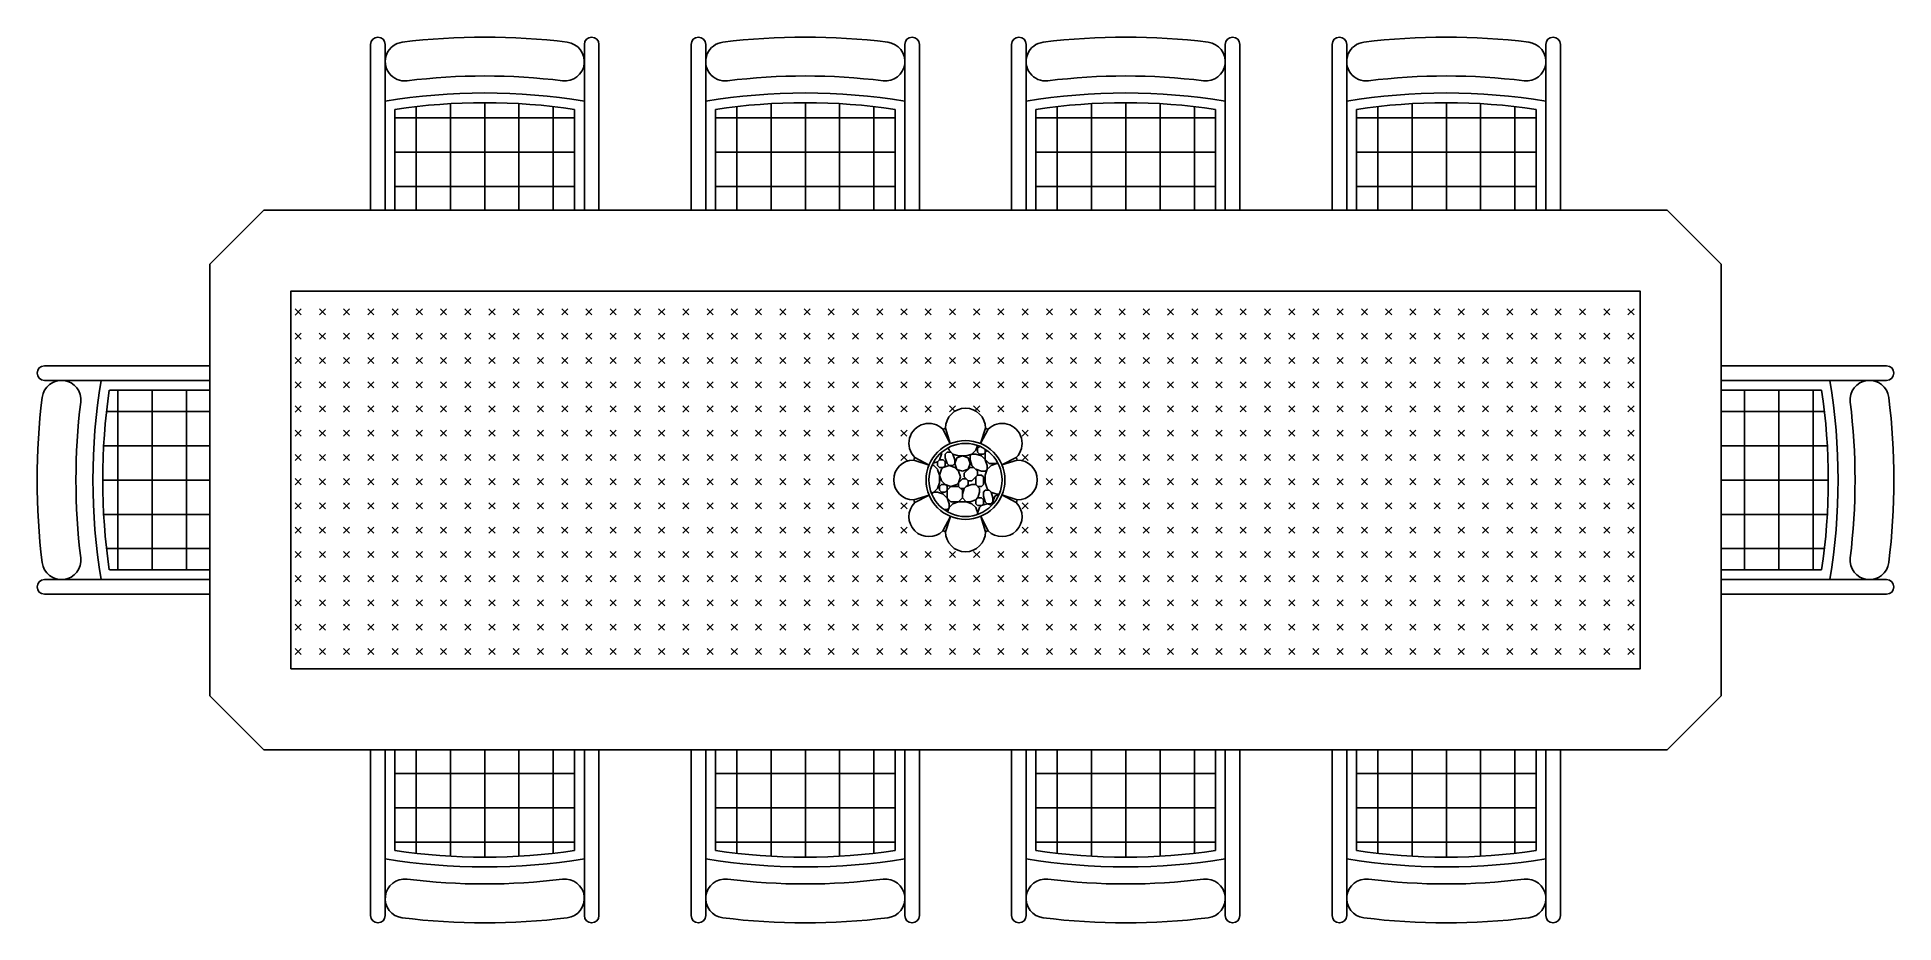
# Model space of a CAD drawing. Header units: millimetres. Extents: x -958.71 to -955.27, y 2602.85 to 2604.49.
import ezdxf

# ---------------------------------------------------------------- set-up
doc = ezdxf.new("R2010")
doc.units = ezdxf.units.MM
doc.header["$LTSCALE"] = 10
doc.layers.add('Móveis_mesas', color=2, linetype='Continuous')

msp = doc.modelspace()

# ---------------------------------------------------------------- hatches: boundary and pattern name
at = {"layer": 'Móveis_mesas'}
h = msp.add_hatch(dxfattribs=at)
h.set_pattern_fill('ANSI37', color=1, scale=0.02, angle=45, style=0)
h.set_pattern_definition([(90, (133.363396, -1.320385), (-0.0635, 7e-18), []), (180, (133.363396, -1.320385), (-7e-18, -0.0635), [])])
h.paths.add_polyline_path([(-957.7174, 2604.3544, 0.074073), (-958.0504, 2604.3544), (-958.0504, 2604.1681), (-957.7174, 2604.1681)])
h = msp.add_hatch(dxfattribs=at)
h.set_pattern_fill('ANSI37', color=1, scale=0.02, angle=45, style=0)
h.set_pattern_definition([(90, (-2048.53743, -1.320385), (0.0635, 7e-18), []), (7e-15, (-2048.53743, -1.320385), (7e-18, -0.0635), [])])
h.paths.add_polyline_path([(-957.4566, 2604.3544, -0.074073), (-957.1236, 2604.3544), (-957.1236, 2604.1681), (-957.4566, 2604.1681)])
h = msp.add_hatch(dxfattribs=at)
h.set_pattern_fill('ANSI37', color=1, scale=0.02, angle=45, style=0)
h.set_pattern_definition([(90, (-2047.94359, -1.320385), (0.0635, 7e-18), []), (7e-15, (-2047.94359, -1.320385), (7e-18, -0.0635), [])])
h.paths.add_polyline_path([(-956.8628, 2604.3544, -0.074073), (-956.5298, 2604.3544), (-956.5298, 2604.1681), (-956.8628, 2604.1681)])
h = msp.add_hatch(dxfattribs=at)
h.set_pattern_fill('ANSI37', color=1, scale=0.02, angle=45, style=0)
h.set_pattern_definition([(90, (-2047.349744, -1.320385), (0.0635, 7e-18), []), (7e-15, (-2047.349744, -1.320385), (7e-18, -0.0635), [])])
h.paths.add_polyline_path([(-956.2689, 2604.3544, -0.074073), (-955.9359, 2604.3544), (-955.9359, 2604.1681), (-956.2689, 2604.1681)])
h = msp.add_hatch(dxfattribs=at)
h.set_pattern_fill('CROSS,_O', color=1, scale=0.005, angle=45)
h.set_pattern_definition([(45, (120.652634, 37.640933), (3e-18, 0.0449012806), [0.015875, -0.047625]), (135, (120.66386, 37.640933), (-0.0449012806, 3e-18), [0.015875, -0.047625])])
h.paths.add_polyline_path([(-955.7432, 2603.3181), (-955.7432, 2604.0181), (-958.2432, 2604.0181), (-958.2432, 2603.3181)])
h.paths.add_polyline_path([(-957.0892, 2603.7051, -0.01247), (-957.0872, 2603.7098, -1), (-957.0349, 2603.7621, -0.01247), (-957.0302, 2603.7641, -1), (-956.9562, 2603.7641, -0.01247), (-956.9514, 2603.7621, -1), (-956.8991, 2603.7098, -0.01247), (-956.8972, 2603.7051, -1), (-956.8972, 2603.6311, -0.01247), (-956.8991, 2603.6263, -1), (-956.9514, 2603.574, -0.01247), (-956.9562, 2603.5721, -1), (-957.0302, 2603.5721, -0.01247), (-957.0349, 2603.574, -1), (-957.0872, 2603.6263, -0.01247), (-957.0892, 2603.6311, -1)], flags=16)
h.paths.add_polyline_path([(-956.9202, 2603.6681, -1), (-957.0662, 2603.6681, -1)], flags=0)
h.paths.add_polyline_path([(-956.9255, 2603.6681, -1), (-957.0609, 2603.6681, -1)], flags=0)
h = msp.add_hatch(dxfattribs=at)
h.set_pattern_fill('ANSI37', color=1, scale=0.02, angle=135, style=0)
h.set_pattern_definition([(180, (1647.09528, 3694.915405), (-1e-17, -0.0635), []), (270, (1647.09528, 3694.915405), (0.0635, -1e-17), [])])
h.paths.add_polyline_path([(-958.5795, 2603.8346, 0.074073), (-958.5795, 2603.5016), (-958.3932, 2603.5016), (-958.3932, 2603.8346)])
h = msp.add_hatch(dxfattribs=at)
h.set_pattern_fill('ANSI37', color=1, scale=0.02, angle=135, style=0)
h.set_pattern_definition([(7e-15, (-3561.08163, 3694.915405), (1e-17, -0.0635), []), (270, (-3561.08163, 3694.915405), (-0.0635, -1e-17), [])])
h.paths.add_polyline_path([(-955.4068, 2603.8346, -0.074073), (-955.4068, 2603.5016), (-955.5932, 2603.5016), (-955.5932, 2603.8346)])
h = msp.add_hatch(dxfattribs=at)
h.set_pattern_fill('PEDRA6,_O', color=1, scale=0.1, angle=45, pattern_type=2)
h.set_pattern_definition([(45, (134.30366, -1.42089), (-0.070710678, 0.070710678), [0.005, -0.015, 0.005, -0.075]), (45, (134.31427, -1.39614), (-0.070710678, 0.070710678), [0.005, -0.095]), (45, (134.27184, -1.42442), (-0.070710678, 0.070710678), [0.01, -0.09]), (45, (134.25063, -1.43857), (-0.070710678, 0.070710678), [0.015, -0.085]), (45, (134.28245, -1.39967), (-0.070710678, 0.070710678), [0.01, -0.01, 0.015, -0.065]), (45, (134.2683, -1.3926), (-0.070710678, 0.070710678), [0.015, -0.085]), (45, (134.24709, -1.40675), (-0.070710678, 0.070710678), [0.015, -0.035, 0.015, -0.035]), (45, (134.22234, -1.41028), (-0.070710678, 0.070710678), [0.015, -0.005, 0.005, -0.075]), (45, (134.26123, -1.35725), (-0.070710678, 0.070710678), [0.005, -0.095]), (45, (134.24002, -1.36432), (-0.070710678, 0.070710678), [0.01, -0.09]), (135, (134.19052, -1.40675), (-0.070710678, -0.070710678), [0.01, -0.09]), (135, (134.24709, -1.44917), (-0.070710678, -0.070710678), [0.005, -0.01, 0.015, -0.07]), (135, (134.2577, -1.42442), (-0.070710678, -0.070710678), [0.02, -0.005, 0.005, -0.07]), (135, (134.25063, -1.39614), (-0.070710678, -0.070710678), [0.015, -0.085]), (135, (134.28598, -1.42442), (-0.070710678, -0.070710678), [0.01, -0.09]), (135, (134.23295, -1.36432), (-0.070710678, -0.070710678), [0.01, -0.09]), (135, (134.27891, -1.40321), (-0.070710678, -0.070710678), [0.01, -0.05, 0.005, -0.035]), (135, (134.25416, -1.35725), (-0.070710678, -0.070710678), [0.005, -0.005, 0.005, -0.085]), (135, (134.28952, -1.38553), (-0.070710678, -0.070710678), [0.01, -0.015, 0.01, -0.065]), (135, (134.31073, -1.39967), (-0.070710678, -0.070710678), [0.01, -0.09]), (90, (134.250626, -1.45978), (-0.0707106781, 0.0707106781), [0.0141421, -0.02828427, 0.0212132, -0.0777817862]), (90, (134.24709, -1.463314), (-0.0707106781, 0.0707106781), [0.0141421356, -0.1272792206]), (90, (134.27891, -1.41735), (-0.0707106781, 0.0707106781), [0.0141421356, -0.1272792206]), (90, (134.236484, -1.38907), (-0.0707106781, 0.0707106781), [0.0141421356, -0.1272792206]), (90, (134.30366, -1.3926), (-0.0707106781, 0.0707106781), [0.0141421356, -0.1272792206]), (90, (134.236484, -1.44564), (-0.0707106781, 0.0707106781), [0.0070710678, -0.1343502884]), (90, (134.22234, -1.41735), (-0.0707106781, 0.0707106781), [0.0070710678, -0.1343502884]), (90, (134.25416, -1.43503), (-0.0707106781, 0.0707106781), [0.0070710678, -0.1343502884]), (90, (134.236484, -1.40321), (-0.0707106781, 0.0707106781), [0.0070710678, -0.1343502884]), (90, (134.27184, -1.39614), (-0.0707106781, 0.0707106781), [0.0070710678, -0.1343502884]), (90, (134.23295, -1.35725), (-0.0707106781, 0.0707106781), [0.0070710678, -0.1343502884]), (90, (134.24709, -1.35725), (-0.0707106781, 0.0707106781), [0.0070710678, -0.1343502884]), (90, (134.28952, -1.3926), (-0.0707106781, 0.0707106781), [0.0070710678, -0.1343502884]), (90, (134.31073, -1.406746), (-0.0707106781, 0.0707106781), [0.0070710678, -0.1343502884]), (90, (134.282446, -1.37846), (-0.0707106781, 0.0707106781), [0.0070710678, -0.1343502884]), (90, (134.24709, -1.343106), (-0.0707106781, 0.0707106781), [0.0070710678, -0.1343502884]), (90, (134.26477, -1.35371), (-0.0707106781, 0.0707106781), [0.0070710678, -0.1343502884]), (180, (134.243555, -1.360784), (-0.0707106781, -0.0707106781), [0.0070710678, -0.1343502884]), (180, (134.243555, -1.34664), (-0.0707106781, -0.0707106781), [0.0070710678, -0.1343502884]), (180, (134.26123, -1.35725), (-0.0707106781, -0.0707106781), [0.0070710678, -0.1343502884]), (180, (134.2577, -1.3325), (-0.0707106781, -0.0707106781), [0.0070710678, -0.1343502884]), (180, (134.24709, -1.3926), (-0.0707106781, -0.0707106781), [0.0070710678, -0.1343502884]), (180, (134.24709, -1.406746), (-0.0707106781, -0.0707106781), [0.0070710678, -0.1343502884]), (180, (134.243555, -1.44564), (-0.0707106781, -0.0707106781), [0.0070710678, -0.1343502884]), (180, (134.250626, -1.438565), (-0.0707106781, -0.0707106781), [0.0070710678, -0.1343502884]), (180, (134.23295, -1.406746), (-0.0707106781, -0.0707106781), [0.0070710678, -0.1343502884]), (180, (134.22941, -1.431494), (-0.0707106781, -0.0707106781), [0.0070710678, -0.1343502884]), (180, (134.282446, -1.399675), (-0.0707106781, -0.0707106781), [0.0070710678, -0.1343502884]), (180, (134.28598, -1.382), (-0.0707106781, -0.0707106781), [0.0070710678, -0.1343502884]), (180, (134.30366, -1.3926), (-0.0707106781, -0.0707106781), [0.0070710678, -0.1343502884]), (180, (134.29659, -1.38553), (-0.0707106781, -0.0707106781), [0.0070710678, -0.1343502884]), (180, (134.314265, -1.39614), (-0.0707106781, -0.0707106781), [0.0070710678, -0.1343502884]), (180, (134.21527, -1.41028), (-0.0707106781, -0.0707106781), [0.0141421356, -0.1272792206]), (180, (134.27184, -1.39614), (-0.0707106781, -0.0707106781), [0.0141421356, -0.1272792206]), (180, (134.29305, -1.42442), (-0.0707106781, -0.0707106781), [0.035355339, -0.1060660172]), (71.5650512, (134.218806, -1.43503), (0.0707106781, 0.07071067815), [0.01118, -0.2124267978]), (71.5650512, (134.250626, -1.445636), (0.0707106781, 0.07071067815), [0.01118, -0.2124267978]), (71.5650512, (134.23295, -1.399675), (0.0707106781, 0.07071067815), [0.01118, -0.2124267978]), (71.5650512, (134.307194, -1.41735), (0.0707106781, 0.07071067815), [0.01118, -0.2124267978]), (71.5650512, (134.27891, -1.41028), (0.0707106781, 0.07071067815), [0.01118, -0.2124267978]), (71.5650512, (134.27184, -1.38907), (0.0707106781, 0.07071067815), [0.01118, -0.2124267978]), (71.5650512, (134.236484, -1.374926), (0.0707106781, 0.07071067815), [0.01118, -0.2124267978]), (71.5650512, (134.26477, -1.353713), (0.0707106781, 0.07071067815), [0.01118, -0.2124267978]), (108.4349488, (134.225877, -1.42796), (-0.0707106781, 0.07071067815), [0.01118, -0.2124267978]), (108.4349488, (134.22234, -1.424423), (-0.0707106781, 0.07071067815), [0.01118, -0.2124267978]), (108.4349488, (134.24002, -1.385532), (-0.0707106781, 0.07071067815), [0.02236, -0.2012467977]), (108.4349488, (134.268303, -1.36432), (-0.0707106781, 0.07071067815), [0.01118, -0.2124267978]), (108.4349488, (134.275374, -1.37846), (-0.0707106781, 0.07071067815), [0.01118, -0.2124267978]), (108.4349488, (134.25416, -1.42796), (-0.0707106781, 0.07071067815), [0.01118, -0.2124267978]), (108.4349488, (134.250626, -1.353713), (-0.0707106781, 0.07071067815), [0.01118, -0.2124267978]), (108.4349488, (134.26477, -1.34664), (-0.0707106781, 0.07071067815), [0.01118, -0.2124267978]), (161.5650512, (134.20113, -1.41028), (-0.07071067815, 0.0707106781), [0.01118, -0.2124267978]), (161.5650512, (134.296588, -1.42796), (-0.07071067815, 0.0707106781), [0.01118, -0.2124267978]), (161.5650512, (134.218806, -1.413817), (-0.07071067815, 0.0707106781), [0.01118, -0.2124267978]), (161.5650512, (134.27891, -1.367855), (-0.07071067815, 0.0707106781), [0.01118, -0.2124267978]), (161.5650512, (134.257697, -1.39614), (-0.07071067815, 0.0707106781), [0.01118, -0.2124267978]), (161.5650512, (134.26477, -1.360784), (-0.07071067815, 0.0707106781), [0.01118, -0.2124267978]), (161.5650512, (134.243555, -1.41028), (-0.07071067815, 0.0707106781), [0.01118, -0.2124267978]), (161.5650512, (134.243555, -1.438565), (-0.07071067815, 0.0707106781), [0.01118, -0.2124267978]), (198.4349488, (134.2082, -1.41028), (-0.07071067815, -0.0707106781), [0.01118, -0.2124267978]), (198.4349488, (134.27184, -1.424423), (-0.07071067815, -0.0707106781), [0.01118, -0.2124267978]), (198.4349488, (134.225877, -1.406746), (-0.07071067815, -0.0707106781), [0.01118, -0.2124267978]), (198.4349488, (134.296588, -1.392603), (-0.07071067815, -0.0707106781), [0.01118, -0.2124267978]), (198.4349488, (134.30366, -1.420888), (-0.07071067815, -0.0707106781), [0.01118, -0.2124267978]), (198.4349488, (134.25416, -1.35725), (-0.07071067815, -0.0707106781), [0.01118, -0.2124267978]), (198.4349488, (134.268303, -1.392603), (-0.07071067815, -0.0707106781), [0.01118, -0.2124267978]), (198.4349488, (134.2082, -1.41028), (-0.07071067815, -0.0707106781), [0.01118, -0.2124267978]), (198.4349488, (134.289517, -1.36432), (-0.07071067815, -0.0707106781), [0.01118, -0.2124267978]), (288.4349488, (134.250626, -1.45978), (0.0707106781, -0.07071067815), [0.01118, -0.2124267978])])
h.paths.add_polyline_path([(-956.9255, 2603.6681, 1), (-957.0609, 2603.6681, 1)])
h = msp.add_hatch(dxfattribs=at)
h.set_pattern_fill('ANSI37', color=1, scale=0.02, angle=45, style=0)
h.set_pattern_definition([(270, (133.363396, 5208.656525), (-0.0635, -7e-18), []), (180, (133.363396, 5208.656525), (-7e-18, 0.0635), [])])
h.paths.add_polyline_path([(-957.7174, 2602.9817, -0.074073), (-958.0504, 2602.9817), (-958.0504, 2603.1681), (-957.7174, 2603.1681)])
h = msp.add_hatch(dxfattribs=at)
h.set_pattern_fill('ANSI37', color=1, scale=0.02, angle=45, style=0)
h.set_pattern_definition([(270, (-2048.53743, 5208.656525), (0.0635, -7e-18), []), (360, (-2048.53743, 5208.656525), (7e-18, 0.0635), [])])
h.paths.add_polyline_path([(-957.4566, 2602.9817, 0.074073), (-957.1236, 2602.9817), (-957.1236, 2603.1681), (-957.4566, 2603.1681)])
h = msp.add_hatch(dxfattribs=at)
h.set_pattern_fill('ANSI37', color=1, scale=0.02, angle=45, style=0)
h.set_pattern_definition([(270, (-2047.94359, 5208.656525), (0.0635, -7e-18), []), (360, (-2047.94359, 5208.656525), (7e-18, 0.0635), [])])
h.paths.add_polyline_path([(-956.8628, 2602.9817, 0.074073), (-956.5298, 2602.9817), (-956.5298, 2603.1681), (-956.8628, 2603.1681)])
h = msp.add_hatch(dxfattribs=at)
h.set_pattern_fill('ANSI37', color=1, scale=0.02, angle=45, style=0)
h.set_pattern_definition([(270, (-2047.349744, 5208.656525), (0.0635, -7e-18), []), (360, (-2047.349744, 5208.656525), (7e-18, 0.0635), [])])
h.paths.add_polyline_path([(-956.2689, 2602.9817, 0.074073), (-955.9359, 2602.9817), (-955.9359, 2603.1681), (-956.2689, 2603.1681)])

# ---------------------------------------------------------------- linework, layer by layer
for p, q in [((-958.0954, 2604.1681), (-958.0954, 2604.4747)), ((-958.0684, 2604.1681), (-958.0684, 2604.4747)), ((-957.6994, 2604.1681), (-957.6994, 2604.4747)), ((-957.6724, 2604.1681), (-957.6724, 2604.4747)), ((-957.5016, 2604.1681), (-957.5016, 2604.4747)), ((-957.4746, 2604.1681), (-957.4746, 2604.4747)), ((-957.1056, 2604.1681), (-957.1056, 2604.4747)), ((-957.0786, 2604.1681), (-957.0786, 2604.4747)), ((-956.9078, 2604.1681), (-956.9078, 2604.4747)), ((-956.8808, 2604.1681), (-956.8808, 2604.4747)), ((-956.5118, 2604.1681), (-956.5118, 2604.4747)), ((-956.4848, 2604.1681), (-956.4848, 2604.4747)), ((-956.3139, 2604.1681), (-956.3139, 2604.4747)), ((-956.2869, 2604.1681), (-956.2869, 2604.4747)), ((-955.9179, 2604.1681), (-955.9179, 2604.4747)), ((-955.8909, 2604.1681), (-955.8909, 2604.4747)), ((-958.0504, 2604.1681), (-958.0504, 2604.3544)), ((-957.7174, 2604.1681), (-957.7174, 2604.3544)), ((-957.4566, 2604.1681), (-957.4566, 2604.3544)), ((-957.1236, 2604.1681), (-957.1236, 2604.3544)), ((-956.8628, 2604.1681), (-956.8628, 2604.3544)), ((-956.5298, 2604.1681), (-956.5298, 2604.3544)), ((-956.2689, 2604.1681), (-956.2689, 2604.3544)), ((-955.9359, 2604.1681), (-955.9359, 2604.3544)), ((-958.3932, 2603.8796), (-958.6998, 2603.8796)), ((-955.5932, 2603.8796), (-955.2865, 2603.8796)), ((-958.3932, 2603.8526), (-958.6998, 2603.8526)), ((-955.5932, 2603.8526), (-955.2865, 2603.8526)), ((-958.3932, 2603.8346), (-958.5795, 2603.8346)), ((-955.5932, 2603.8346), (-955.4068, 2603.8346)), ((-958.3932, 2603.5016), (-958.5795, 2603.5016)), ((-955.5932, 2603.5016), (-955.4068, 2603.5016)), ((-958.3932, 2603.4836), (-958.6998, 2603.4836)), ((-955.5932, 2603.4836), (-955.2865, 2603.4836)), ((-958.3932, 2603.4566), (-958.6998, 2603.4566)), ((-955.5932, 2603.4566), (-955.2865, 2603.4566)), ((-958.0954, 2603.1681), (-958.0954, 2602.8614)), ((-958.0684, 2603.1681), (-958.0684, 2602.8614)), ((-958.0504, 2603.1681), (-958.0504, 2602.9817)), ((-957.7174, 2603.1681), (-957.7174, 2602.9817)), ((-957.6994, 2603.1681), (-957.6994, 2602.8614)), ((-957.6724, 2603.1681), (-957.6724, 2602.8614)), ((-957.5016, 2603.1681), (-957.5016, 2602.8614)), ((-957.4746, 2603.1681), (-957.4746, 2602.8614)), ((-957.4566, 2603.1681), (-957.4566, 2602.9817)), ((-957.1236, 2603.1681), (-957.1236, 2602.9817)), ((-957.1056, 2603.1681), (-957.1056, 2602.8614)), ((-957.0786, 2603.1681), (-957.0786, 2602.8614)), ((-956.9078, 2603.1681), (-956.9078, 2602.8614)), ((-956.8808, 2603.1681), (-956.8808, 2602.8614)), ((-956.8628, 2603.1681), (-956.8628, 2602.9817)), ((-956.5298, 2603.1681), (-956.5298, 2602.9817)), ((-956.5118, 2603.1681), (-956.5118, 2602.8614)), ((-956.4848, 2603.1681), (-956.4848, 2602.8614)), ((-956.3139, 2603.1681), (-956.3139, 2602.8614)), ((-956.2869, 2603.1681), (-956.2869, 2602.8614)), ((-956.2689, 2603.1681), (-956.2689, 2602.9817)), ((-955.9359, 2603.1681), (-955.9359, 2602.9817)), ((-955.9179, 2603.1681), (-955.9179, 2602.8614)), ((-955.8909, 2603.1681), (-955.8909, 2602.8614))]:
    msp.add_line(p, q, dxfattribs=at)
at = {"layer": 'Móveis_mesas', "color": 1}
for p, q in [((-957.0349, 2603.7621), (-957.0214, 2603.7354)), ((-957.0214, 2603.7354), (-957.0302, 2603.7641)), ((-956.9562, 2603.7641), (-956.9655, 2603.7356)), ((-956.9655, 2603.7356), (-956.9514, 2603.7621)), ((-957.0892, 2603.7051), (-957.0607, 2603.6957)), ((-957.0607, 2603.6957), (-957.0872, 2603.7098)), ((-956.8991, 2603.7098), (-956.9259, 2603.6963)), ((-956.9259, 2603.6963), (-956.8972, 2603.7051)), ((-957.0605, 2603.6399), (-957.0892, 2603.6311)), ((-957.0872, 2603.6263), (-957.0605, 2603.6399)), ((-956.9256, 2603.6404), (-956.8991, 2603.6263)), ((-956.8972, 2603.6311), (-956.9256, 2603.6404)), ((-957.0208, 2603.6005), (-957.0349, 2603.574)), ((-957.0302, 2603.5721), (-957.0208, 2603.6005)), ((-956.965, 2603.6007), (-956.9562, 2603.5721)), ((-956.9514, 2603.574), (-956.965, 2603.6007))]:
    msp.add_line(p, q, dxfattribs=at)
at = {"layer": 'Móveis_mesas'}
msp.add_lwpolyline([(-958.2932, 2603.1681), (-955.6932, 2603.1681), (-955.5932, 2603.2681), (-955.5932, 2604.0681), (-955.6932, 2604.1681), (-958.2932, 2604.1681), (-958.3932, 2604.0681), (-958.3932, 2603.2681)], close=True, dxfattribs=at)
at = {"layer": 'Móveis_mesas', "color": 1}
msp.add_lwpolyline([(-958.2432, 2603.3181), (-955.7432, 2603.3181), (-955.7432, 2604.0181), (-958.2432, 2604.0181)], close=True, dxfattribs=at)
msp.add_lwpolyline([(-957.0349, 2603.574, 0.01247), (-957.0302, 2603.5721, 1), (-956.9562, 2603.5721, 0.01247), (-956.9514, 2603.574, 1), (-956.8991, 2603.6263, 0.01247), (-956.8972, 2603.6311, 1), (-956.8972, 2603.7051, 0.01247), (-956.8991, 2603.7098, 1), (-956.9514, 2603.7621, 0.01247), (-956.9562, 2603.7641, 1), (-957.0302, 2603.7641, 0.01247), (-957.0349, 2603.7621, 1), (-957.0872, 2603.7098, 0.01247), (-957.0892, 2603.7051, 1), (-957.0892, 2603.6311, 0.01247), (-957.0872, 2603.6263, 1)], format="xyb", close=True, dxfattribs=at)
for radius in [0.073, 0.0677]:
    msp.add_circle((-956.9932, 2603.6681), radius, dxfattribs=at)
at = {"layer": 'Móveis_mesas'}
for centre, radius, start, end in [((-958.0819, 2604.4747), 0.0135, 0, 180), ((-958.0324, 2604.4431), 0.036, 97.0171, 277.0171), ((-957.8839, 2603.2367), 1.2516, 82.9829, 97.0171), ((-957.7354, 2604.4431), 0.036, 262.9829, 82.9829), ((-957.6859, 2604.4747), 0.0135, 0, 180), ((-957.4881, 2604.4747), 0.0135, 0, 180), ((-957.4386, 2604.4431), 0.036, 97.0171, 277.0171), ((-957.2901, 2603.2367), 1.2516, 82.9829, 97.0171), ((-957.1416, 2604.4431), 0.036, 262.9829, 82.9829), ((-957.0921, 2604.4747), 0.0135, 0, 180), ((-956.8943, 2604.4747), 0.0135, 0, 180), ((-956.8448, 2604.4431), 0.036, 97.0171, 277.0171), ((-956.6963, 2603.2367), 1.2516, 82.9829, 97.0171), ((-956.5478, 2604.4431), 0.036, 262.9829, 82.9829), ((-956.4983, 2604.4747), 0.0135, 0, 180), ((-956.3004, 2604.4747), 0.0135, 0, 180), ((-956.2509, 2604.4431), 0.036, 97.0171, 277.0171), ((-956.1024, 2603.2367), 1.2516, 82.9829, 97.0171), ((-955.9539, 2604.4431), 0.036, 262.9829, 82.9829), ((-955.9044, 2604.4747), 0.0135, 0, 180), ((-957.8839, 2603.2367), 1.1796, 82.9829, 97.0171), ((-957.2901, 2603.2367), 1.1796, 82.9829, 97.0171), ((-956.6963, 2603.2367), 1.1796, 82.9829, 97.0171), ((-956.1024, 2603.2367), 1.1796, 82.9829, 97.0171), ((-957.8839, 2603.2367), 1.1481, 80.7521, 99.2479), ((-957.8839, 2603.2367), 1.1301, 81.5274, 98.4726), ((-957.2901, 2603.2367), 1.1481, 80.7521, 99.2479), ((-957.2901, 2603.2367), 1.1301, 81.5274, 98.4726), ((-956.6963, 2603.2367), 1.1481, 80.7521, 99.2479), ((-956.6963, 2603.2367), 1.1301, 81.5274, 98.4726), ((-956.1024, 2603.2367), 1.1481, 80.7521, 99.2479), ((-956.1024, 2603.2367), 1.1301, 81.5274, 98.4726), ((-958.6998, 2603.8661), 0.0135, 90, 270), ((-955.2865, 2603.8661), 0.0135, 270, 90), ((-958.6682, 2603.8166), 0.036, 352.9829, 172.9829), ((-957.4618, 2603.6681), 1.1481, 170.7521, 189.2479), ((-956.5246, 2603.6681), 1.1481, 350.7521, 9.2479), ((-955.3181, 2603.8166), 0.036, 7.0171, 187.0171), ((-957.4618, 2603.6681), 1.2516, 172.9829, 187.0171), ((-957.4618, 2603.6681), 1.1796, 172.9829, 187.0171), ((-957.4618, 2603.6681), 1.1301, 171.5274, 188.4726), ((-956.5246, 2603.6681), 1.1301, 351.5274, 8.4726), ((-956.5246, 2603.6681), 1.1796, 352.9829, 7.0171), ((-956.5246, 2603.6681), 1.2516, 352.9829, 7.0171), ((-958.6682, 2603.5196), 0.036, 187.0171, 7.0171), ((-955.3181, 2603.5196), 0.036, 172.9829, 352.9829), ((-958.6998, 2603.4701), 0.0135, 90, 270), ((-955.2865, 2603.4701), 0.0135, 270, 90), ((-957.8839, 2604.0995), 1.1481, 260.7521, 279.2479), ((-957.8839, 2604.0995), 1.1301, 261.5274, 278.4726), ((-957.2901, 2604.0995), 1.1481, 260.7521, 279.2479), ((-957.2901, 2604.0995), 1.1301, 261.5274, 278.4726), ((-956.6963, 2604.0995), 1.1481, 260.7521, 279.2479), ((-956.6963, 2604.0995), 1.1301, 261.5274, 278.4726), ((-956.1024, 2604.0995), 1.1481, 260.7521, 279.2479), ((-956.1024, 2604.0995), 1.1301, 261.5274, 278.4726), ((-958.0324, 2602.893), 0.036, 82.9829, 262.9829), ((-957.8839, 2604.0995), 1.1796, 262.9829, 277.0171), ((-957.7354, 2602.893), 0.036, 277.0171, 97.0171), ((-957.4386, 2602.893), 0.036, 82.9829, 262.9829), ((-957.2901, 2604.0995), 1.1796, 262.9829, 277.0171), ((-957.1416, 2602.893), 0.036, 277.0171, 97.0171), ((-956.8448, 2602.893), 0.036, 82.9829, 262.9829), ((-956.6963, 2604.0995), 1.1796, 262.9829, 277.0171), ((-956.5478, 2602.893), 0.036, 277.0171, 97.0171), ((-956.2509, 2602.893), 0.036, 82.9829, 262.9829), ((-956.1024, 2604.0995), 1.1796, 262.9829, 277.0171), ((-955.9539, 2602.893), 0.036, 277.0171, 97.0171), ((-958.0819, 2602.8614), 0.0135, 180, 0), ((-957.8839, 2604.0995), 1.2516, 262.9829, 277.0171), ((-957.6859, 2602.8614), 0.0135, 180, 0), ((-957.4881, 2602.8614), 0.0135, 180, 0), ((-957.2901, 2604.0995), 1.2516, 262.9829, 277.0171), ((-957.0921, 2602.8614), 0.0135, 180, 0), ((-956.8943, 2602.8614), 0.0135, 180, 0), ((-956.6963, 2604.0995), 1.2516, 262.9829, 277.0171), ((-956.4983, 2602.8614), 0.0135, 180, 0), ((-956.3004, 2602.8614), 0.0135, 180, 0), ((-956.1024, 2604.0995), 1.2516, 262.9829, 277.0171), ((-955.9044, 2602.8614), 0.0135, 180, 0)]:
    msp.add_arc(centre, radius, start, end, dxfattribs=at)

doc.saveas('drawing.dxf')
